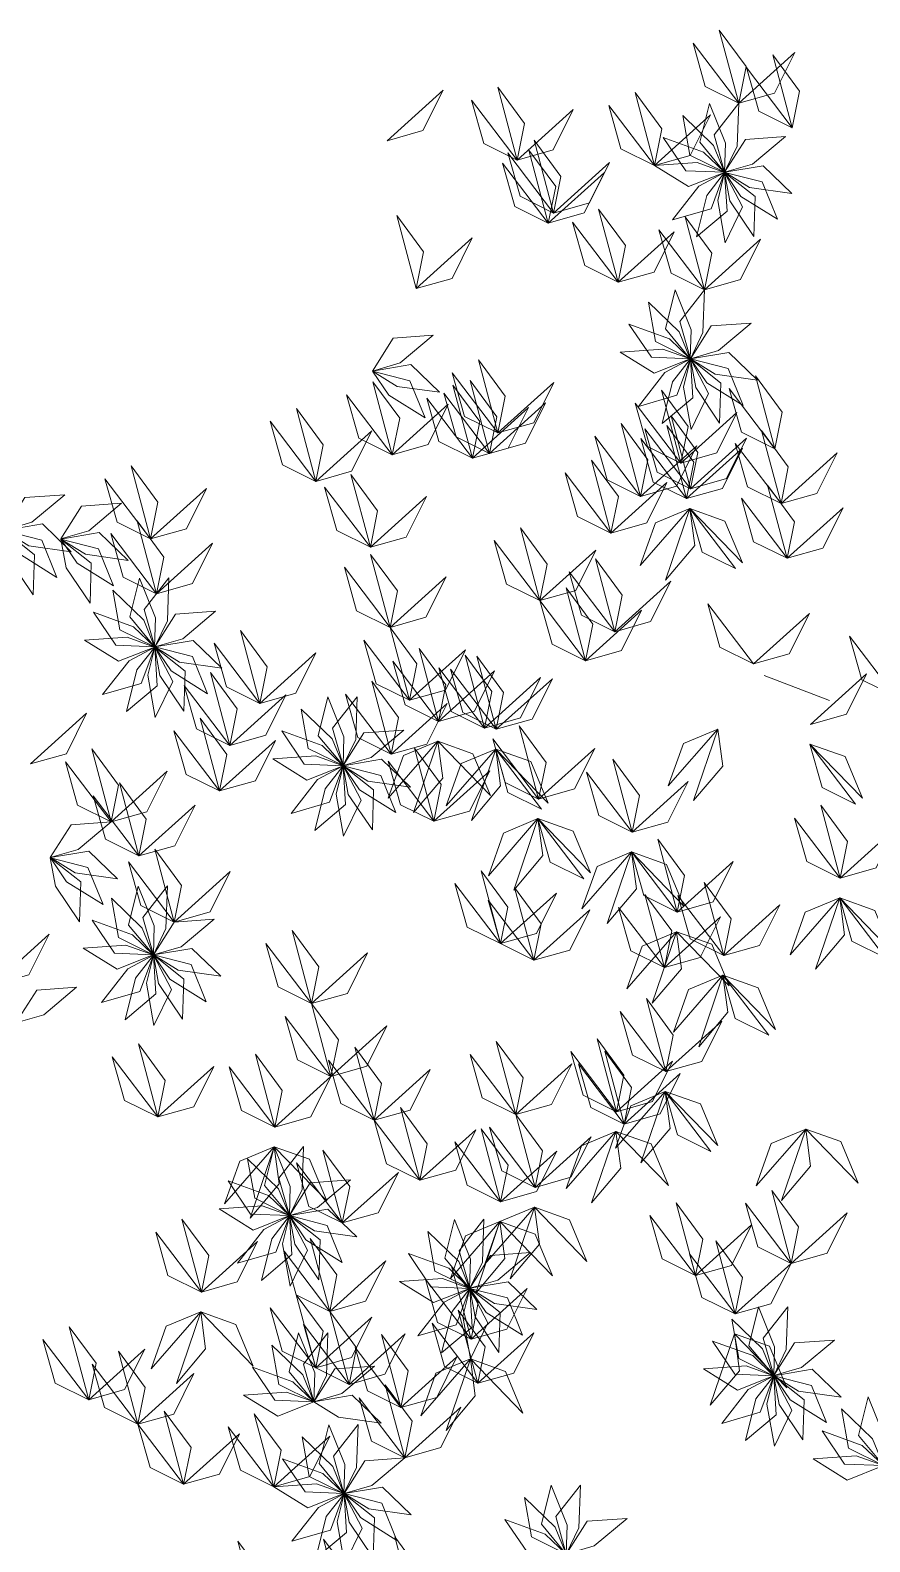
# Model space of a CAD drawing. Header units: inches. Extents: x 4350 to 28384, y -6772 to 993.
# Drawn here: x 15433.5 to 15500.2, y -3448.7 to -3328.6 of the extents above; entities that cross this region are included whole.
import ezdxf

# ---------------------------------------------------------------- set-up
doc = ezdxf.new("R2010")
doc.units = ezdxf.units.IN
doc.header["$MEASUREMENT"] = 0
doc.layers.add('ARREDAMENTO', color=2, linetype='Continuous', lineweight=18)

# ---------------------------------------------------------------- blocks, each defined once
blk = doc.blocks.new('chioma jacaranda')
at = {"layer": 'ARREDAMENTO', "linetype": 'Continuous'}
blk.add_line((14553.21, -3377.58), (14558.39, -3379.57), dxfattribs=at)
at = {"layer": 'ARREDAMENTO', "lineweight": 0}
for points in [[(14551.18, -3332.12), (14548.52, -3330.8), (14547.55, -3327.35), (14551.18, -3332.12)], [(14551.18, -3332.12), (14551.76, -3329.22), (14549.63, -3326.33), (14551.18, -3332.12)], [(14551.18, -3332.12), (14554.03, -3331.32), (14555.63, -3328.1), (14551.18, -3332.12)], [(14555.43, -3334.07), (14556.01, -3331.16), (14553.88, -3328.27), (14555.43, -3334.07)], [(14555.43, -3334.07), (14552.77, -3332.75), (14551.79, -3329.29), (14555.43, -3334.07)], [(14533.57, -3336.64), (14534.16, -3333.74), (14532.03, -3330.85), (14533.57, -3336.64)], [(14523.24, -3335.1), (14526.09, -3334.29), (14527.69, -3331.08), (14523.24, -3335.1)], [(14533.57, -3336.64), (14530.92, -3335.32), (14529.94, -3331.87), (14533.57, -3336.64)], [(14544.48, -3337.07), (14545.06, -3334.17), (14542.94, -3331.28), (14544.48, -3337.07)], [(14548.85, -3332.14), (14550.12, -3335.3), (14550.05, -3337.61), (14548.08, -3335.23), (14548.85, -3332.14)], [(14551.18, -3332.12), (14551.06, -3335.53), (14550.05, -3337.61), (14549.22, -3334.64), (14551.18, -3332.12)], [(14533.57, -3336.64), (14536.43, -3335.84), (14538.03, -3332.62), (14533.57, -3336.64)], [(14544.48, -3337.07), (14541.82, -3335.75), (14540.85, -3332.3), (14544.48, -3337.07)], [(14544.48, -3337.07), (14547.33, -3336.27), (14548.93, -3333.06), (14544.48, -3337.07)], [(14546.73, -3333.11), (14549.18, -3335.48), (14550.05, -3337.61), (14547.29, -3336.24), (14546.73, -3333.11)], [(14536.46, -3340.85), (14537.04, -3337.94), (14534.92, -3335.05), (14536.46, -3340.85)], [(14545.18, -3334.85), (14548.38, -3336.02), (14550.05, -3337.61), (14546.97, -3337.49), (14545.18, -3334.85)], [(14554.89, -3334.77), (14552.28, -3336.96), (14550.06, -3337.61), (14551.71, -3335), (14554.89, -3334.77)], [(14536.05, -3341.65), (14533.4, -3340.33), (14532.42, -3336.88), (14536.05, -3341.65)], [(14536.46, -3340.85), (14533.81, -3339.52), (14532.83, -3336.07), (14536.46, -3340.85)], [(14536.05, -3341.65), (14536.64, -3338.74), (14534.51, -3335.85), (14536.05, -3341.65)], [(14536.46, -3340.85), (14539.31, -3340.04), (14540.91, -3336.83), (14536.46, -3340.85)], [(14544.48, -3337.07), (14547.88, -3336.84), (14550.05, -3337.62), (14547.18, -3338.75), (14544.48, -3337.07)], [(14536.05, -3341.65), (14538.91, -3340.84), (14540.51, -3337.63), (14536.05, -3341.65)], [(14545.92, -3341.4), (14548.02, -3338.71), (14550.05, -3337.62), (14548.98, -3340.51), (14545.92, -3341.4)], [(14547.82, -3342.75), (14548.64, -3339.45), (14550.06, -3337.62), (14550.25, -3340.7), (14547.82, -3342.75)], [(14550.1, -3343.22), (14549.51, -3339.86), (14550.06, -3337.62), (14551.49, -3340.36), (14550.1, -3343.22)], [(14552.38, -3342.72), (14550.47, -3339.89), (14550.06, -3337.62), (14552.48, -3339.54), (14552.38, -3342.72)], [(14555.4, -3339.3), (14552.03, -3338.83), (14550.07, -3337.61), (14553.11, -3337.1), (14555.4, -3339.3)], [(14554.25, -3341.33), (14551.36, -3339.53), (14550.07, -3337.62), (14553.05, -3338.38), (14554.25, -3341.33)], [(14541.6, -3346.35), (14542.18, -3343.44), (14540.05, -3340.55), (14541.6, -3346.35)], [(14525.56, -3346.85), (14526.14, -3343.94), (14524.01, -3341.05), (14525.56, -3346.85)], [(14541.6, -3346.35), (14538.94, -3345.02), (14537.97, -3341.57), (14541.6, -3346.35)], [(14548.46, -3346.94), (14549.05, -3344.04), (14546.92, -3341.15), (14548.46, -3346.94)], [(14525.56, -3346.85), (14528.41, -3346.04), (14530.01, -3342.83), (14525.56, -3346.85)], [(14541.6, -3346.35), (14544.45, -3345.54), (14546.05, -3342.33), (14541.6, -3346.35)], [(14548.46, -3346.94), (14545.81, -3345.62), (14544.83, -3342.17), (14548.46, -3346.94)], [(14548.46, -3346.94), (14551.31, -3346.14), (14552.91, -3342.92), (14548.46, -3346.94)], [(14546.13, -3346.96), (14547.41, -3350.12), (14547.33, -3352.43), (14545.37, -3350.05), (14546.13, -3346.96)], [(14548.46, -3346.94), (14548.34, -3350.35), (14547.34, -3352.43), (14546.51, -3349.46), (14548.46, -3346.94)], [(14544.01, -3347.93), (14546.46, -3350.29), (14547.33, -3352.43), (14544.57, -3351.06), (14544.01, -3347.93)], [(14542.46, -3349.67), (14545.67, -3350.84), (14547.33, -3352.43), (14544.25, -3352.31), (14542.46, -3349.67)], [(14552.17, -3349.59), (14549.56, -3351.78), (14547.35, -3352.43), (14549, -3349.82), (14552.17, -3349.59)], [(14526.9, -3350.56), (14524.29, -3352.75), (14522.07, -3353.4), (14523.72, -3350.79), (14526.9, -3350.56)], [(14532.04, -3358.32), (14532.62, -3355.41), (14530.5, -3352.52), (14532.04, -3358.32)], [(14541.76, -3351.89), (14545.16, -3351.66), (14547.33, -3352.44), (14544.46, -3353.57), (14541.76, -3351.89)], [(14543.21, -3356.22), (14545.3, -3353.53), (14547.34, -3352.44), (14546.26, -3355.33), (14543.21, -3356.22)], [(14545.1, -3357.57), (14545.93, -3354.27), (14547.34, -3352.44), (14547.53, -3355.52), (14545.1, -3357.57)], [(14547.39, -3358.04), (14546.79, -3354.68), (14547.34, -3352.44), (14548.77, -3355.18), (14547.39, -3358.04)], [(14552.68, -3354.12), (14549.31, -3353.65), (14547.35, -3352.43), (14550.39, -3351.92), (14552.68, -3354.12)], [(14551.54, -3356.15), (14548.65, -3354.34), (14547.35, -3352.44), (14550.34, -3353.2), (14551.54, -3356.15)], [(14549.66, -3357.54), (14547.76, -3354.71), (14547.35, -3352.44), (14549.76, -3354.36), (14549.66, -3357.54)], [(14527.41, -3355.09), (14524.04, -3354.62), (14522.07, -3353.4), (14525.12, -3352.89), (14527.41, -3355.09)], [(14526.26, -3357.12), (14523.37, -3355.32), (14522.07, -3353.41), (14525.06, -3354.17), (14526.26, -3357.12)], [(14532.04, -3358.32), (14529.39, -3357), (14528.41, -3353.54), (14532.04, -3358.32)], [(14554.06, -3359.57), (14554.64, -3356.67), (14552.52, -3353.78), (14554.06, -3359.57)], [(14523.65, -3360.06), (14524.24, -3357.15), (14522.11, -3354.26), (14523.65, -3360.06)], [(14530.02, -3360.33), (14530.6, -3357.42), (14528.47, -3354.53), (14530.02, -3360.33)], [(14531.38, -3359.94), (14531.97, -3357.03), (14529.84, -3354.14), (14531.38, -3359.94)], [(14532.04, -3358.32), (14534.89, -3357.51), (14536.49, -3354.3), (14532.04, -3358.32)], [(14546.58, -3360.72), (14547.17, -3357.81), (14545.04, -3354.92), (14546.58, -3360.72)], [(14554.06, -3359.57), (14551.41, -3358.25), (14550.43, -3354.8), (14554.06, -3359.57)], [(14523.65, -3360.06), (14521, -3358.74), (14520.02, -3355.28), (14523.65, -3360.06)], [(14523.65, -3360.06), (14526.5, -3359.25), (14528.1, -3356.04), (14523.65, -3360.06)], [(14530.02, -3360.33), (14527.36, -3359), (14526.39, -3355.55), (14530.02, -3360.33)], [(14531.38, -3359.94), (14528.73, -3358.62), (14527.75, -3355.17), (14531.38, -3359.94)], [(14531.38, -3359.94), (14534.24, -3359.13), (14535.84, -3355.92), (14531.38, -3359.94)], [(14546.58, -3360.72), (14543.93, -3359.4), (14542.95, -3355.95), (14546.58, -3360.72)], [(14517.57, -3362.17), (14514.92, -3360.85), (14513.94, -3357.39), (14517.57, -3362.17)], [(14517.57, -3362.17), (14518.15, -3359.26), (14516.03, -3356.37), (14517.57, -3362.17)], [(14530.02, -3360.33), (14532.87, -3359.52), (14534.47, -3356.31), (14530.02, -3360.33)], [(14547.34, -3362.76), (14547.93, -3359.86), (14545.8, -3356.97), (14547.34, -3362.76)], [(14546.58, -3360.72), (14549.43, -3359.91), (14551.03, -3356.7), (14546.58, -3360.72)], [(14517.57, -3362.17), (14520.42, -3361.36), (14522.02, -3358.15), (14517.57, -3362.17)], [(14543.38, -3363.36), (14540.73, -3362.04), (14539.75, -3358.58), (14543.38, -3363.36)], [(14543.38, -3363.36), (14543.97, -3360.45), (14541.84, -3357.56), (14543.38, -3363.36)], [(14547.34, -3362.76), (14544.69, -3361.44), (14543.71, -3357.99), (14547.34, -3362.76)], [(14547.03, -3363.54), (14547.61, -3360.63), (14545.48, -3357.74), (14547.03, -3363.54)], [(14554.54, -3363.93), (14555.12, -3361.02), (14553, -3358.13), (14554.54, -3363.93)], [(14543.38, -3363.36), (14546.24, -3362.55), (14547.84, -3359.34), (14543.38, -3363.36)], [(14547.03, -3363.54), (14544.37, -3362.22), (14543.4, -3358.77), (14547.03, -3363.54)], [(14547.03, -3363.54), (14549.88, -3362.73), (14551.48, -3359.52), (14547.03, -3363.54)], [(14547.34, -3362.76), (14550.2, -3361.95), (14551.8, -3358.74), (14547.34, -3362.76)], [(14554.54, -3363.93), (14551.88, -3362.6), (14550.91, -3359.15), (14554.54, -3363.93)], [(14504.44, -3366.74), (14505.03, -3363.83), (14502.9, -3360.94), (14504.44, -3366.74)], [(14541.03, -3366.27), (14541.62, -3363.36), (14539.49, -3360.47), (14541.03, -3366.27)], [(14554.54, -3363.93), (14557.39, -3363.12), (14558.99, -3359.91), (14554.54, -3363.93)], [(14504.44, -3366.74), (14501.79, -3365.41), (14500.81, -3361.96), (14504.44, -3366.74)], [(14521.91, -3367.4), (14522.49, -3364.5), (14520.37, -3361.61), (14521.91, -3367.4)], [(14541.03, -3366.27), (14538.38, -3364.95), (14537.4, -3361.5), (14541.03, -3366.27)], [(14541.03, -3366.27), (14543.88, -3365.46), (14545.48, -3362.25), (14541.03, -3366.27)], [(14497.63, -3363.23), (14495.02, -3365.42), (14492.81, -3366.06), (14494.46, -3363.46), (14497.63, -3363.23)], [(14504.44, -3366.74), (14507.3, -3365.93), (14508.9, -3362.72), (14504.44, -3366.74)], [(14521.91, -3367.4), (14519.26, -3366.08), (14518.28, -3362.63), (14521.91, -3367.4)], [(14521.91, -3367.4), (14524.76, -3366.6), (14526.36, -3363.38), (14521.91, -3367.4)], [(14555.02, -3368.28), (14555.6, -3365.37), (14553.47, -3362.48), (14555.02, -3368.28)], [(14502.15, -3363.91), (14499.54, -3366.1), (14497.32, -3366.74), (14498.97, -3364.14), (14502.15, -3363.91)], [(14547.29, -3364.33), (14544.56, -3365.47), (14543.35, -3368.85), (14547.29, -3364.33)], [(14547.29, -3364.33), (14547.68, -3367.27), (14545.37, -3370.01), (14547.29, -3364.33)], [(14550.92, -3369.1), (14548.27, -3367.78), (14547.29, -3364.33), (14550.92, -3369.1)], [(14547.29, -3364.33), (14550.08, -3365.32), (14551.47, -3368.64), (14547.29, -3364.33)], [(14555.02, -3368.28), (14552.36, -3366.96), (14551.39, -3363.5), (14555.02, -3368.28)], [(14555.02, -3368.28), (14557.87, -3367.47), (14559.47, -3364.26), (14555.02, -3368.28)], [(14498.14, -3367.76), (14494.77, -3367.28), (14492.81, -3366.07), (14495.85, -3365.55), (14498.14, -3367.76)], [(14504.92, -3371.09), (14505.51, -3368.18), (14503.38, -3365.29), (14504.92, -3371.09)], [(14535.38, -3371.64), (14535.97, -3368.74), (14533.84, -3365.85), (14535.38, -3371.64)], [(14497, -3369.79), (14494.11, -3367.98), (14492.81, -3366.07), (14495.8, -3366.84), (14497, -3369.79)], [(14495.12, -3371.17), (14493.22, -3368.35), (14492.81, -3366.08), (14495.22, -3367.99), (14495.12, -3371.17)], [(14502.66, -3368.44), (14499.28, -3367.96), (14497.32, -3366.75), (14500.37, -3366.23), (14502.66, -3368.44)], [(14501.51, -3370.47), (14498.62, -3368.66), (14497.32, -3366.75), (14500.31, -3367.52), (14501.51, -3370.47)], [(14499.64, -3371.85), (14497.73, -3369.03), (14497.32, -3366.76), (14499.74, -3368.67), (14499.64, -3371.85)], [(14504.92, -3371.09), (14502.27, -3369.77), (14501.29, -3366.31), (14504.92, -3371.09)], [(14535.38, -3371.64), (14532.73, -3370.32), (14531.75, -3366.87), (14535.38, -3371.64)], [(14504.92, -3371.09), (14507.77, -3370.28), (14509.37, -3367.07), (14504.92, -3371.09)], [(14523.48, -3373.77), (14524.06, -3370.86), (14521.93, -3367.97), (14523.48, -3373.77)], [(14535.38, -3371.64), (14538.23, -3370.84), (14539.83, -3367.63), (14535.38, -3371.64)], [(14523.48, -3373.77), (14520.82, -3372.45), (14519.85, -3368.99), (14523.48, -3373.77)], [(14541.33, -3374.11), (14538.68, -3372.79), (14537.7, -3369.34), (14541.33, -3374.11)], [(14541.33, -3374.11), (14541.91, -3371.2), (14539.79, -3368.31), (14541.33, -3374.11)], [(14503.57, -3369.85), (14504.84, -3373.01), (14504.77, -3375.32), (14502.81, -3372.94), (14503.57, -3369.85)], [(14505.9, -3369.83), (14505.78, -3373.24), (14504.78, -3375.31), (14503.95, -3372.34), (14505.9, -3369.83)], [(14523.48, -3373.77), (14526.33, -3372.96), (14527.93, -3369.75), (14523.48, -3373.77)], [(14539.01, -3376.42), (14539.6, -3373.51), (14537.47, -3370.62), (14539.01, -3376.42)], [(14541.33, -3374.11), (14544.18, -3373.3), (14545.78, -3370.09), (14541.33, -3374.11)], [(14501.45, -3370.81), (14503.9, -3373.18), (14504.77, -3375.32), (14502.01, -3373.95), (14501.45, -3370.81)], [(14539.01, -3376.42), (14536.36, -3375.1), (14535.38, -3371.64), (14539.01, -3376.42)], [(14499.9, -3372.56), (14503.1, -3373.73), (14504.77, -3375.32), (14501.69, -3375.19), (14499.9, -3372.56)], [(14509.61, -3372.48), (14507, -3374.67), (14504.78, -3375.31), (14506.44, -3372.71), (14509.61, -3372.48)], [(14539.01, -3376.42), (14541.87, -3375.61), (14543.46, -3372.4), (14539.01, -3376.42)], [(14552.35, -3376.66), (14549.69, -3375.34), (14548.72, -3371.89), (14552.35, -3376.66)], [(14552.35, -3376.66), (14555.2, -3375.86), (14556.8, -3372.65), (14552.35, -3376.66)], [(14513.14, -3379.81), (14513.72, -3376.9), (14511.59, -3374.01), (14513.14, -3379.81)], [(14525.02, -3379.56), (14525.6, -3376.66), (14523.48, -3373.77), (14525.02, -3379.56)], [(14499.2, -3374.78), (14502.6, -3374.54), (14504.77, -3375.33), (14501.9, -3376.46), (14499.2, -3374.78)], [(14500.64, -3379.11), (14502.74, -3376.42), (14504.78, -3375.33), (14503.7, -3378.22), (14500.64, -3379.11)], [(14502.54, -3380.46), (14503.36, -3377.15), (14504.78, -3375.33), (14504.97, -3378.41), (14502.54, -3380.46)], [(14504.82, -3380.93), (14504.23, -3377.57), (14504.78, -3375.33), (14506.21, -3378.06), (14504.82, -3380.93)], [(14510.12, -3377.01), (14506.75, -3376.54), (14504.79, -3375.32), (14507.83, -3374.81), (14510.12, -3377.01)], [(14508.97, -3379.04), (14506.08, -3377.23), (14504.79, -3375.32), (14507.77, -3376.09), (14508.97, -3379.04)], [(14507.1, -3380.42), (14505.19, -3377.6), (14504.79, -3375.33), (14507.2, -3377.24), (14507.1, -3380.42)], [(14513.14, -3379.81), (14510.48, -3378.49), (14509.51, -3375.03), (14513.14, -3379.81)], [(14525.02, -3379.56), (14522.37, -3378.24), (14521.39, -3374.79), (14525.02, -3379.56)], [(14527.32, -3381.23), (14527.91, -3378.33), (14525.78, -3375.44), (14527.32, -3381.23)], [(14563.61, -3379.24), (14560.96, -3377.92), (14559.98, -3374.47), (14563.61, -3379.24)], [(14513.14, -3379.81), (14515.99, -3379), (14517.59, -3375.79), (14513.14, -3379.81)], [(14527.32, -3381.23), (14524.67, -3379.91), (14523.69, -3376.46), (14527.32, -3381.23)], [(14525.02, -3379.56), (14527.87, -3378.76), (14529.47, -3375.55), (14525.02, -3379.56)], [(14530.98, -3381.77), (14531.57, -3378.86), (14529.44, -3375.97), (14530.98, -3381.77)], [(14531.92, -3381.86), (14532.5, -3378.95), (14530.38, -3376.06), (14531.92, -3381.86)], [(14510.75, -3383.14), (14511.33, -3380.23), (14509.21, -3377.34), (14510.75, -3383.14)], [(14527.32, -3381.23), (14530.18, -3380.43), (14531.78, -3377.22), (14527.32, -3381.23)], [(14530.98, -3381.77), (14528.33, -3380.45), (14527.35, -3376.99), (14530.98, -3381.77)], [(14531.92, -3381.86), (14529.27, -3380.54), (14528.29, -3377.08), (14531.92, -3381.86)], [(14530.98, -3381.77), (14533.84, -3380.96), (14535.44, -3377.75), (14530.98, -3381.77)], [(14531.92, -3381.86), (14534.77, -3381.05), (14536.37, -3377.84), (14531.92, -3381.86)], [(14556.89, -3381.47), (14559.75, -3380.66), (14561.34, -3377.45), (14556.89, -3381.47)], [(14510.75, -3383.14), (14508.09, -3381.82), (14507.12, -3378.37), (14510.75, -3383.14)], [(14523.56, -3383.83), (14520.91, -3382.51), (14519.93, -3379.06), (14523.56, -3383.83)], [(14523.56, -3383.83), (14524.15, -3380.93), (14522.02, -3378.04), (14523.56, -3383.83)], [(14510.75, -3383.14), (14513.6, -3382.33), (14515.2, -3379.12), (14510.75, -3383.14)], [(14516.41, -3380.25), (14518.87, -3382.62), (14519.74, -3384.75), (14516.97, -3383.38), (14516.41, -3380.25)], [(14518.54, -3379.28), (14519.81, -3382.45), (14519.74, -3384.75), (14517.77, -3382.37), (14518.54, -3379.28)], [(14520.87, -3379.27), (14520.75, -3382.67), (14519.74, -3384.75), (14518.91, -3381.78), (14520.87, -3379.27)], [(14523.56, -3383.83), (14526.41, -3383.03), (14528.01, -3379.82), (14523.56, -3383.83)], [(14494.92, -3384.61), (14497.77, -3383.8), (14499.37, -3380.59), (14494.92, -3384.61)], [(14509.93, -3386.76), (14510.51, -3383.86), (14508.39, -3380.97), (14509.93, -3386.76)], [(14509.93, -3386.76), (14507.27, -3385.44), (14506.3, -3381.99), (14509.93, -3386.76)], [(14514.87, -3381.99), (14518.07, -3383.16), (14519.74, -3384.76), (14516.65, -3384.63), (14514.87, -3381.99)], [(14524.58, -3381.92), (14521.97, -3384.11), (14519.75, -3384.75), (14521.4, -3382.15), (14524.58, -3381.92)], [(14535.28, -3387.4), (14532.63, -3386.08), (14531.65, -3382.62), (14535.28, -3387.4)], [(14535.28, -3387.4), (14532.63, -3386.08), (14531.65, -3382.62), (14535.28, -3387.4)], [(14535.28, -3387.4), (14535.87, -3384.49), (14533.74, -3381.6), (14535.28, -3387.4)], [(14535.28, -3387.4), (14535.87, -3384.49), (14533.74, -3381.6), (14535.28, -3387.4)], [(14549.52, -3381.84), (14546.78, -3382.98), (14545.58, -3386.36), (14549.52, -3381.84)], [(14549.52, -3381.84), (14549.91, -3384.78), (14547.59, -3387.52), (14549.52, -3381.84)], [(14501.31, -3389.21), (14501.89, -3386.31), (14499.77, -3383.42), (14501.31, -3389.21)], [(14509.93, -3386.76), (14512.78, -3385.96), (14514.38, -3382.75), (14509.93, -3386.76)], [(14527.27, -3382.8), (14524.54, -3383.94), (14523.33, -3387.32), (14527.27, -3382.8)], [(14527.27, -3382.8), (14527.66, -3385.74), (14525.35, -3388.48), (14527.27, -3382.8)], [(14526.95, -3389.17), (14527.54, -3386.26), (14525.41, -3383.37), (14526.95, -3389.17)], [(14527.27, -3382.8), (14530.06, -3383.8), (14531.45, -3387.11), (14527.27, -3382.8)], [(14531.87, -3383.43), (14529.13, -3384.57), (14527.93, -3387.95), (14531.87, -3383.43)], [(14531.87, -3383.43), (14532.26, -3386.36), (14529.94, -3389.11), (14531.87, -3383.43)], [(14535.5, -3388.2), (14532.84, -3386.88), (14531.87, -3383.43), (14535.5, -3388.2)], [(14531.87, -3383.43), (14534.66, -3384.42), (14536.04, -3387.73), (14531.87, -3383.43)], [(14535.28, -3387.4), (14538.14, -3386.59), (14539.74, -3383.38), (14535.28, -3387.4)], [(14535.28, -3387.4), (14538.14, -3386.59), (14539.74, -3383.38), (14535.28, -3387.4)], [(14560.47, -3387.81), (14557.82, -3386.49), (14556.84, -3383.03), (14560.47, -3387.81)], [(14556.84, -3383.03), (14559.63, -3384.03), (14561.01, -3387.34), (14556.84, -3383.03)], [(14501.31, -3389.21), (14498.65, -3387.89), (14497.68, -3384.44), (14501.31, -3389.21)], [(14514.17, -3384.22), (14517.57, -3383.98), (14519.74, -3384.76), (14516.87, -3385.9), (14514.17, -3384.22)], [(14515.61, -3388.54), (14517.71, -3385.86), (14519.74, -3384.77), (14518.67, -3387.66), (14515.61, -3388.54)], [(14517.51, -3389.9), (14518.33, -3386.59), (14519.75, -3384.77), (14519.94, -3387.84), (14517.51, -3389.9)], [(14519.79, -3390.36), (14519.2, -3387.01), (14519.75, -3384.77), (14521.18, -3387.5), (14519.79, -3390.36)], [(14525.09, -3386.45), (14521.71, -3385.97), (14519.75, -3384.76), (14522.8, -3384.24), (14525.09, -3386.45)], [(14523.94, -3388.47), (14521.05, -3386.67), (14519.75, -3384.76), (14522.74, -3385.53), (14523.94, -3388.47)], [(14522.07, -3389.86), (14520.16, -3387.03), (14519.75, -3384.76), (14522.17, -3386.68), (14522.07, -3389.86)], [(14526.95, -3389.17), (14524.3, -3387.85), (14523.32, -3384.39), (14526.95, -3389.17)], [(14542.71, -3390.04), (14543.29, -3387.13), (14541.17, -3384.24), (14542.71, -3390.04)], [(14501.31, -3389.21), (14504.16, -3388.41), (14505.76, -3385.2), (14501.31, -3389.21)], [(14503.52, -3391.92), (14504.11, -3389.01), (14501.98, -3386.12), (14503.52, -3391.92)], [(14526.95, -3389.17), (14529.8, -3388.36), (14531.4, -3385.15), (14526.95, -3389.17)], [(14542.71, -3390.04), (14540.06, -3388.72), (14539.08, -3385.26), (14542.71, -3390.04)], [(14542.71, -3390.04), (14545.56, -3389.23), (14547.16, -3386.02), (14542.71, -3390.04)], [(14503.52, -3391.92), (14500.87, -3390.6), (14499.89, -3387.14), (14503.52, -3391.92)], [(14503.52, -3391.92), (14506.38, -3391.11), (14507.98, -3387.9), (14503.52, -3391.92)], [(14559.25, -3393.68), (14559.83, -3390.78), (14557.71, -3387.89), (14559.25, -3393.68)], [(14501.31, -3389.21), (14498.7, -3391.41), (14496.48, -3392.05), (14498.13, -3389.44), (14501.31, -3389.21)], [(14535.23, -3388.96), (14532.5, -3390.11), (14531.29, -3393.49), (14535.23, -3388.96)], [(14535.23, -3388.96), (14535.62, -3391.9), (14533.31, -3394.64), (14535.23, -3388.96)], [(14538.86, -3393.74), (14536.21, -3392.42), (14535.23, -3388.96), (14538.86, -3393.74)], [(14535.23, -3388.96), (14538.02, -3389.96), (14539.41, -3393.27), (14535.23, -3388.96)], [(14559.25, -3393.68), (14556.6, -3392.36), (14555.62, -3388.91), (14559.25, -3393.68)], [(14559.25, -3393.68), (14562.1, -3392.88), (14563.7, -3389.66), (14559.25, -3393.68)], [(14546.29, -3396.38), (14546.87, -3393.47), (14544.74, -3390.58), (14546.29, -3396.38)], [(14498.8, -3397.16), (14496.89, -3394.33), (14496.48, -3392.06), (14498.9, -3393.98), (14498.8, -3397.16)], [(14501.82, -3393.74), (14498.45, -3393.27), (14496.49, -3392.05), (14499.53, -3391.54), (14501.82, -3393.74)], [(14500.67, -3395.77), (14497.78, -3393.97), (14496.49, -3392.06), (14499.47, -3392.83), (14500.67, -3395.77)], [(14506.33, -3397.18), (14506.91, -3394.27), (14504.79, -3391.38), (14506.33, -3397.18)], [(14542.66, -3391.6), (14539.92, -3392.75), (14538.72, -3396.13), (14542.66, -3391.6)], [(14542.66, -3391.6), (14543.05, -3394.54), (14540.73, -3397.29), (14542.66, -3391.6)], [(14546.29, -3396.38), (14543.63, -3395.06), (14542.66, -3391.6), (14546.29, -3396.38)], [(14542.66, -3391.6), (14545.45, -3392.6), (14546.83, -3395.91), (14542.66, -3391.6)], [(14506.33, -3397.18), (14503.68, -3395.86), (14502.7, -3392.4), (14506.33, -3397.18)], [(14506.33, -3397.18), (14509.18, -3396.37), (14510.78, -3393.16), (14506.33, -3397.18)], [(14532.25, -3398.89), (14532.84, -3395.99), (14530.71, -3393.1), (14532.25, -3398.89)], [(14546.29, -3396.38), (14549.14, -3395.57), (14550.74, -3392.36), (14546.29, -3396.38)], [(14503.46, -3394.32), (14504.74, -3397.48), (14504.67, -3399.78), (14502.7, -3397.41), (14503.46, -3394.32)], [(14505.79, -3394.3), (14505.67, -3397.7), (14504.67, -3399.78), (14503.84, -3396.81), (14505.79, -3394.3)], [(14532.25, -3398.89), (14529.6, -3397.57), (14528.62, -3394.12), (14532.25, -3398.89)], [(14534.91, -3400.21), (14535.49, -3397.31), (14533.36, -3394.42), (14534.91, -3400.21)], [(14549.99, -3399.83), (14550.57, -3396.93), (14548.44, -3394.04), (14549.99, -3399.83)], [(14501.34, -3395.28), (14503.79, -3397.65), (14504.66, -3399.78), (14501.9, -3398.41), (14501.34, -3395.28)], [(14534.91, -3400.21), (14532.25, -3398.89), (14531.27, -3395.44), (14534.91, -3400.21)], [(14532.25, -3398.89), (14535.1, -3398.09), (14536.7, -3394.87), (14532.25, -3398.89)], [(14545.27, -3400.79), (14545.86, -3397.88), (14543.73, -3394.99), (14545.27, -3400.79)], [(14549.99, -3399.83), (14547.33, -3398.51), (14546.35, -3395.06), (14549.99, -3399.83)], [(14549.99, -3399.83), (14552.84, -3399.03), (14554.44, -3395.81), (14549.99, -3399.83)], [(14559.2, -3395.25), (14556.46, -3396.39), (14555.26, -3399.77), (14559.2, -3395.25)], [(14559.2, -3395.25), (14559.59, -3398.19), (14557.27, -3400.93), (14559.2, -3395.25)], [(14562.83, -3400.02), (14560.17, -3398.7), (14559.2, -3395.25), (14562.83, -3400.02)], [(14559.2, -3395.25), (14561.99, -3396.25), (14563.37, -3399.56), (14559.2, -3395.25)], [(14499.8, -3397.03), (14503, -3398.19), (14504.66, -3399.79), (14501.58, -3399.66), (14499.8, -3397.03)], [(14509.5, -3396.95), (14506.89, -3399.14), (14504.68, -3399.78), (14506.33, -3397.18), (14509.5, -3396.95)], [(14534.91, -3400.21), (14537.76, -3399.41), (14539.36, -3396.2), (14534.91, -3400.21)], [(14545.27, -3400.79), (14542.62, -3399.47), (14541.64, -3396.01), (14545.27, -3400.79)], [(14545.27, -3400.79), (14548.12, -3399.98), (14549.72, -3396.77), (14545.27, -3400.79)], [(14491.93, -3402.16), (14494.78, -3401.36), (14496.38, -3398.14), (14491.93, -3402.16)], [(14517.24, -3403.64), (14517.82, -3400.74), (14515.7, -3397.85), (14517.24, -3403.64)], [(14546.23, -3397.95), (14543.5, -3399.09), (14542.29, -3402.47), (14546.23, -3397.95)], [(14546.23, -3397.95), (14546.62, -3400.88), (14544.31, -3403.63), (14546.23, -3397.95)], [(14546.23, -3397.95), (14549.03, -3398.94), (14550.41, -3402.25), (14546.23, -3397.95)], [(14499.09, -3399.25), (14502.49, -3399.01), (14504.66, -3399.79), (14501.8, -3400.93), (14499.09, -3399.25)], [(14510.02, -3401.48), (14506.64, -3401), (14504.68, -3399.79), (14507.72, -3399.27), (14510.02, -3401.48)], [(14517.24, -3403.64), (14514.58, -3402.32), (14513.61, -3398.87), (14517.24, -3403.64)], [(14500.54, -3403.57), (14502.64, -3400.89), (14504.67, -3399.8), (14503.59, -3402.69), (14500.54, -3403.57)], [(14502.43, -3404.93), (14503.26, -3401.62), (14504.67, -3399.8), (14504.87, -3402.88), (14502.43, -3404.93)], [(14504.72, -3405.39), (14504.13, -3402.04), (14504.68, -3399.8), (14506.11, -3402.53), (14504.72, -3405.39)], [(14508.87, -3403.51), (14505.98, -3401.7), (14504.68, -3399.79), (14507.67, -3400.56), (14508.87, -3403.51)], [(14506.99, -3404.89), (14505.09, -3402.06), (14504.68, -3399.79), (14507.1, -3401.71), (14506.99, -3404.89)], [(14517.24, -3403.64), (14520.09, -3402.84), (14521.69, -3399.62), (14517.24, -3403.64)], [(14549.93, -3401.4), (14547.2, -3402.54), (14545.99, -3405.92), (14549.93, -3401.4)], [(14549.93, -3401.4), (14550.32, -3404.34), (14548.01, -3407.08), (14549.93, -3401.4)], [(14553.56, -3406.17), (14550.91, -3404.85), (14549.93, -3401.4), (14553.56, -3406.17)], [(14549.93, -3401.4), (14552.73, -3402.39), (14554.11, -3405.71), (14549.93, -3401.4)], [(14498.57, -3402.36), (14495.96, -3404.55), (14493.74, -3405.19), (14495.4, -3402.59), (14498.57, -3402.36)], [(14518.78, -3409.44), (14519.37, -3406.53), (14517.24, -3403.64), (14518.78, -3409.44)], [(14545.39, -3409.06), (14542.74, -3407.74), (14541.76, -3404.29), (14545.39, -3409.06)], [(14545.39, -3409.06), (14545.98, -3406.15), (14543.85, -3403.26), (14545.39, -3409.06)], [(14518.78, -3409.44), (14516.13, -3408.12), (14515.15, -3404.67), (14518.78, -3409.44)], [(14518.78, -3409.44), (14521.63, -3408.63), (14523.23, -3405.42), (14518.78, -3409.44)], [(14545.39, -3409.06), (14548.24, -3408.25), (14549.84, -3405.04), (14545.39, -3409.06)], [(14533.46, -3412.46), (14534.04, -3409.56), (14531.92, -3406.67), (14533.46, -3412.46)], [(14541.47, -3412.24), (14542.06, -3409.33), (14539.93, -3406.44), (14541.47, -3412.24)], [(14505.03, -3412.66), (14502.38, -3411.34), (14501.4, -3407.89), (14505.03, -3412.66)], [(14505.03, -3412.66), (14505.62, -3409.75), (14503.49, -3406.86), (14505.03, -3412.66)], [(14514.33, -3413.46), (14514.91, -3410.55), (14512.79, -3407.66), (14514.33, -3413.46)], [(14522.22, -3412.92), (14522.8, -3410.01), (14520.68, -3407.12), (14522.22, -3412.92)], [(14533.46, -3412.46), (14530.8, -3411.14), (14529.83, -3407.69), (14533.46, -3412.46)], [(14541.47, -3412.24), (14538.82, -3410.92), (14537.84, -3407.46), (14541.47, -3412.24)], [(14542.08, -3413.23), (14542.67, -3410.32), (14540.54, -3407.43), (14542.08, -3413.23)], [(14505.03, -3412.66), (14507.88, -3411.85), (14509.48, -3408.64), (14505.03, -3412.66)], [(14514.33, -3413.46), (14511.67, -3412.14), (14510.7, -3408.68), (14514.33, -3413.46)], [(14522.22, -3412.92), (14519.56, -3411.6), (14518.59, -3408.15), (14522.22, -3412.92)], [(14522.22, -3412.92), (14525.07, -3412.11), (14526.67, -3408.9), (14522.22, -3412.92)], [(14533.46, -3412.46), (14536.31, -3411.66), (14537.91, -3408.44), (14533.46, -3412.46)], [(14542.08, -3413.23), (14539.43, -3411.91), (14538.45, -3408.45), (14542.08, -3413.23)], [(14541.47, -3412.24), (14544.32, -3411.43), (14545.92, -3408.22), (14541.47, -3412.24)], [(14514.33, -3413.46), (14517.18, -3412.65), (14518.78, -3409.44), (14514.33, -3413.46)], [(14542.08, -3413.23), (14544.93, -3412.42), (14546.53, -3409.21), (14542.08, -3413.23)], [(14545.34, -3410.63), (14542.6, -3411.77), (14541.4, -3415.15), (14545.34, -3410.63)], [(14545.34, -3410.63), (14545.73, -3413.57), (14543.41, -3416.31), (14545.34, -3410.63)], [(14548.97, -3415.4), (14546.32, -3414.08), (14545.34, -3410.63), (14548.97, -3415.4)], [(14545.34, -3410.63), (14548.13, -3411.62), (14549.51, -3414.93), (14545.34, -3410.63)], [(14525.85, -3417.69), (14526.43, -3414.79), (14524.31, -3411.9), (14525.85, -3417.69)], [(14535, -3418.26), (14535.59, -3415.35), (14533.46, -3412.46), (14535, -3418.26)], [(14525.85, -3417.69), (14523.2, -3416.37), (14522.22, -3412.92), (14525.85, -3417.69)], [(14525.85, -3417.69), (14528.7, -3416.89), (14530.3, -3413.68), (14525.85, -3417.69)], [(14532.26, -3419.4), (14532.85, -3416.49), (14530.72, -3413.6), (14532.26, -3419.4)], [(14535, -3418.26), (14532.35, -3416.94), (14531.37, -3413.48), (14535, -3418.26)], [(14541.42, -3413.81), (14538.68, -3414.95), (14537.48, -3418.33), (14541.42, -3413.81)], [(14541.42, -3413.81), (14541.81, -3416.74), (14539.49, -3419.49), (14541.42, -3413.81)], [(14541.42, -3413.81), (14544.21, -3414.8), (14545.59, -3418.11), (14541.42, -3413.81)], [(14556.5, -3413.62), (14553.77, -3414.76), (14552.56, -3418.14), (14556.5, -3413.62)], [(14556.5, -3413.62), (14556.89, -3416.56), (14554.58, -3419.3), (14556.5, -3413.62)], [(14556.5, -3413.62), (14559.29, -3414.61), (14560.68, -3417.92), (14556.5, -3413.62)], [(14514.28, -3415.03), (14511.54, -3416.17), (14510.33, -3419.55), (14514.28, -3415.03)], [(14514.28, -3415.03), (14514.67, -3417.96), (14512.35, -3420.71), (14514.28, -3415.03)], [(14514.28, -3415.03), (14515.55, -3418.19), (14515.48, -3420.49), (14513.51, -3418.11), (14514.28, -3415.03)], [(14514.28, -3415.03), (14517.07, -3416.02), (14518.45, -3419.33), (14514.28, -3415.03)], [(14516.61, -3415.01), (14516.49, -3418.41), (14515.48, -3420.49), (14514.65, -3417.52), (14516.61, -3415.01)], [(14532.26, -3419.4), (14529.61, -3418.08), (14528.63, -3414.63), (14532.26, -3419.4)], [(14535, -3418.26), (14537.85, -3417.45), (14539.45, -3414.24), (14535, -3418.26)], [(14512.15, -3415.99), (14514.61, -3418.36), (14515.48, -3420.49), (14512.72, -3419.12), (14512.15, -3415.99)], [(14519.68, -3421.08), (14520.27, -3418.18), (14518.14, -3415.29), (14519.68, -3421.08)], [(14532.26, -3419.4), (14535.12, -3418.59), (14536.72, -3415.38), (14532.26, -3419.4)], [(14519.68, -3421.08), (14517.03, -3419.76), (14516.05, -3416.31), (14519.68, -3421.08)], [(14519.68, -3421.08), (14522.54, -3420.28), (14524.14, -3417.07), (14519.68, -3421.08)], [(14510.61, -3417.74), (14513.81, -3418.9), (14515.48, -3420.5), (14512.4, -3420.37), (14510.61, -3417.74)], [(14520.32, -3417.66), (14517.71, -3419.85), (14515.49, -3420.49), (14517.14, -3417.89), (14520.32, -3417.66)], [(14555.34, -3424.29), (14555.93, -3421.38), (14553.8, -3418.49), (14555.34, -3424.29)], [(14509.91, -3419.96), (14513.31, -3419.72), (14515.48, -3420.5), (14512.61, -3421.64), (14509.91, -3419.96)], [(14534.95, -3419.83), (14532.21, -3420.97), (14531.01, -3424.35), (14534.95, -3419.83)], [(14534.95, -3419.83), (14535.34, -3422.76), (14533.02, -3425.51), (14534.95, -3419.83)], [(14534.95, -3419.83), (14537.74, -3420.82), (14539.12, -3424.13), (14534.95, -3419.83)], [(14547.75, -3425.26), (14548.34, -3422.36), (14546.21, -3419.47), (14547.75, -3425.26)], [(14555.34, -3424.29), (14552.69, -3422.97), (14551.71, -3419.52), (14555.34, -3424.29)], [(14508.49, -3426.58), (14509.07, -3423.67), (14506.94, -3420.78), (14508.49, -3426.58)], [(14511.35, -3424.28), (14513.45, -3421.6), (14515.48, -3420.51), (14514.41, -3423.4), (14511.35, -3424.28)], [(14513.25, -3425.64), (14514.07, -3422.33), (14515.49, -3420.51), (14515.68, -3423.59), (14513.25, -3425.64)], [(14515.53, -3426.1), (14514.94, -3422.75), (14515.49, -3420.51), (14516.92, -3423.24), (14515.53, -3426.1)], [(14519.68, -3424.21), (14516.79, -3422.41), (14515.49, -3420.5), (14518.48, -3421.27), (14519.68, -3424.21)], [(14517.81, -3425.6), (14515.9, -3422.77), (14515.49, -3420.5), (14517.91, -3422.42), (14517.81, -3425.6)], [(14520.83, -3422.19), (14517.46, -3421.71), (14515.5, -3420.5), (14518.54, -3419.98), (14520.83, -3422.19)], [(14528.6, -3420.8), (14529.88, -3423.96), (14529.8, -3426.27), (14527.84, -3423.89), (14528.6, -3420.8)], [(14532.21, -3420.97), (14529.48, -3422.11), (14528.27, -3425.49), (14532.21, -3420.97)], [(14530.93, -3420.78), (14530.81, -3424.19), (14529.81, -3426.27), (14528.98, -3423.3), (14530.93, -3420.78)], [(14532.21, -3420.97), (14532.6, -3423.9), (14530.29, -3426.65), (14532.21, -3420.97)], [(14532.21, -3420.97), (14535, -3421.96), (14536.39, -3425.27), (14532.21, -3420.97)], [(14547.75, -3425.26), (14545.1, -3423.94), (14544.12, -3420.49), (14547.75, -3425.26)], [(14555.34, -3424.29), (14558.2, -3423.48), (14559.8, -3420.27), (14555.34, -3424.29)], [(14508.49, -3426.58), (14505.83, -3425.26), (14504.86, -3421.81), (14508.49, -3426.58)], [(14526.48, -3421.77), (14528.93, -3424.14), (14529.8, -3426.27), (14527.04, -3424.9), (14526.48, -3421.77)], [(14547.75, -3425.26), (14550.6, -3424.46), (14552.2, -3421.24), (14547.75, -3425.26)], [(14508.49, -3426.58), (14511.34, -3425.77), (14512.94, -3422.56), (14508.49, -3426.58)], [(14518.68, -3428.11), (14516.02, -3426.79), (14515.05, -3423.33), (14518.68, -3428.11)], [(14518.68, -3428.11), (14519.26, -3425.2), (14517.14, -3422.31), (14518.68, -3428.11)], [(14534.64, -3423.43), (14532.03, -3425.62), (14529.82, -3426.27), (14531.47, -3423.66), (14534.64, -3423.43)], [(14550.89, -3428.31), (14551.48, -3425.4), (14549.35, -3422.51), (14550.89, -3428.31)], [(14518.68, -3428.11), (14521.53, -3427.3), (14523.13, -3424.09), (14518.68, -3428.11)], [(14524.93, -3423.51), (14528.14, -3424.68), (14529.8, -3426.28), (14526.72, -3426.15), (14524.93, -3423.51)], [(14529.91, -3430.31), (14530.49, -3427.41), (14528.37, -3424.52), (14529.91, -3430.31)], [(14550.89, -3428.31), (14548.24, -3426.99), (14547.26, -3423.54), (14550.89, -3428.31)], [(14550.89, -3428.31), (14553.74, -3427.5), (14555.34, -3424.29), (14550.89, -3428.31)], [(14524.23, -3425.74), (14527.63, -3425.5), (14529.8, -3426.28), (14526.93, -3427.41), (14524.23, -3425.74)], [(14529.91, -3430.31), (14527.25, -3428.99), (14526.28, -3425.54), (14529.91, -3430.31)], [(14535.15, -3427.96), (14531.78, -3427.49), (14529.82, -3426.27), (14532.86, -3425.76), (14535.15, -3427.96)], [(14517.57, -3432.58), (14518.15, -3429.68), (14516.02, -3426.79), (14517.57, -3432.58)], [(14525.68, -3430.06), (14527.77, -3427.37), (14529.81, -3426.28), (14528.73, -3429.18), (14525.68, -3430.06)], [(14527.57, -3431.41), (14528.4, -3428.11), (14529.81, -3426.28), (14530, -3429.36), (14527.57, -3431.41)], [(14529.86, -3431.88), (14529.26, -3428.52), (14529.81, -3426.28), (14531.24, -3429.02), (14529.86, -3431.88)], [(14534.01, -3429.99), (14531.12, -3428.19), (14529.82, -3426.28), (14532.81, -3427.04), (14534.01, -3429.99)], [(14532.13, -3431.38), (14530.23, -3428.55), (14529.82, -3426.28), (14532.23, -3428.2), (14532.13, -3431.38)], [(14529.91, -3430.31), (14532.76, -3429.51), (14534.36, -3426.29), (14529.91, -3430.31)], [(14508.43, -3428.15), (14505.7, -3429.29), (14504.49, -3432.67), (14508.43, -3428.15)], [(14508.43, -3428.15), (14508.82, -3431.09), (14506.51, -3433.83), (14508.43, -3428.15)], [(14508.43, -3428.15), (14511.23, -3429.14), (14512.61, -3432.45), (14508.43, -3428.15)], [(14517.57, -3432.58), (14514.91, -3431.26), (14513.94, -3427.81), (14517.57, -3432.58)], [(14520.22, -3433.9), (14520.81, -3431), (14518.68, -3428.11), (14520.22, -3433.9)], [(14530.44, -3433.81), (14531.03, -3430.91), (14528.9, -3428.02), (14530.44, -3433.81)], [(14552.75, -3427.75), (14554.03, -3430.91), (14553.96, -3433.21), (14551.99, -3430.84), (14552.75, -3427.75)], [(14555.08, -3427.73), (14554.96, -3431.13), (14553.96, -3433.21), (14553.13, -3430.24), (14555.08, -3427.73)], [(14499.53, -3435.12), (14500.12, -3432.21), (14497.99, -3429.32), (14499.53, -3435.12)], [(14520.22, -3433.9), (14517.57, -3432.58), (14516.59, -3429.13), (14520.22, -3433.9)], [(14517.57, -3432.58), (14520.42, -3431.78), (14522.02, -3428.56), (14517.57, -3432.58)], [(14530.44, -3433.81), (14527.79, -3432.49), (14526.81, -3429.04), (14530.44, -3433.81)], [(14550.63, -3428.71), (14553.08, -3431.08), (14553.95, -3433.22), (14551.19, -3431.84), (14550.63, -3428.71)], [(14499.53, -3435.12), (14496.88, -3433.8), (14495.9, -3430.35), (14499.53, -3435.12)], [(14516.21, -3429.82), (14517.49, -3432.98), (14517.42, -3435.28), (14515.45, -3432.91), (14516.21, -3429.82)], [(14518.54, -3429.8), (14518.43, -3433.21), (14517.42, -3435.28), (14516.59, -3432.31), (14518.54, -3429.8)], [(14520.22, -3433.9), (14523.07, -3433.1), (14524.67, -3429.89), (14520.22, -3433.9)], [(14524.33, -3435.74), (14524.91, -3432.84), (14522.79, -3429.95), (14524.33, -3435.74)], [(14530.44, -3433.81), (14533.3, -3433.01), (14534.89, -3429.8), (14530.44, -3433.81)], [(14550.84, -3429.88), (14551.23, -3432.82), (14548.91, -3435.56), (14550.84, -3429.88)], [(14549.09, -3430.46), (14552.29, -3431.62), (14553.95, -3433.22), (14550.87, -3433.09), (14549.09, -3430.46)], [(14550.84, -3429.88), (14553.63, -3430.87), (14555.01, -3434.18), (14550.84, -3429.88)], [(14558.79, -3430.38), (14556.18, -3432.57), (14553.97, -3433.21), (14555.62, -3430.61), (14558.79, -3430.38)], [(14499.53, -3435.12), (14502.38, -3434.31), (14503.98, -3431.1), (14499.53, -3435.12)], [(14503.44, -3437.07), (14504.02, -3434.16), (14501.9, -3431.27), (14503.44, -3437.07)], [(14514.09, -3430.78), (14516.54, -3433.15), (14517.42, -3435.29), (14514.65, -3433.92), (14514.09, -3430.78)], [(14524.33, -3435.74), (14521.68, -3434.42), (14520.7, -3430.97), (14524.33, -3435.74)], [(14524.33, -3435.74), (14527.18, -3434.94), (14528.78, -3431.72), (14524.33, -3435.74)], [(14529.86, -3431.88), (14527.12, -3433.02), (14525.91, -3436.4), (14529.86, -3431.88)], [(14529.86, -3431.88), (14530.25, -3434.82), (14527.93, -3437.56), (14529.86, -3431.88)], [(14529.86, -3431.88), (14532.65, -3432.88), (14534.03, -3436.19), (14529.86, -3431.88)], [(14503.44, -3437.07), (14500.79, -3435.74), (14499.81, -3432.29), (14503.44, -3437.07)], [(14503.44, -3437.07), (14506.29, -3436.26), (14507.89, -3433.05), (14503.44, -3437.07)], [(14512.55, -3432.53), (14515.75, -3433.69), (14517.41, -3435.29), (14514.33, -3435.16), (14512.55, -3432.53)], [(14522.25, -3432.45), (14519.64, -3434.64), (14517.43, -3435.28), (14519.08, -3432.68), (14522.25, -3432.45)], [(14548.38, -3432.68), (14551.78, -3432.44), (14553.95, -3433.22), (14551.09, -3434.36), (14548.38, -3432.68)], [(14559.31, -3434.91), (14555.93, -3434.43), (14553.97, -3433.22), (14557.01, -3432.7), (14559.31, -3434.91)], [(14524.65, -3439.74), (14525.23, -3436.83), (14523.1, -3433.94), (14524.65, -3439.74)], [(14549.83, -3437), (14551.93, -3434.32), (14553.96, -3433.23), (14552.88, -3436.12), (14549.83, -3437)], [(14551.73, -3438.36), (14552.55, -3435.05), (14553.96, -3433.23), (14554.16, -3436.31), (14551.73, -3438.36)], [(14554.01, -3438.82), (14553.42, -3435.47), (14553.97, -3433.23), (14555.4, -3435.96), (14554.01, -3438.82)], [(14558.16, -3436.94), (14555.27, -3435.13), (14553.97, -3433.22), (14556.96, -3433.99), (14558.16, -3436.94)], [(14556.28, -3438.32), (14554.38, -3435.5), (14553.97, -3433.22), (14556.39, -3435.14), (14556.28, -3438.32)], [(14511.84, -3434.75), (14515.24, -3434.51), (14517.42, -3435.29), (14514.55, -3436.43), (14511.84, -3434.75)], [(14522.77, -3436.98), (14519.39, -3436.5), (14517.43, -3435.29), (14520.47, -3434.77), (14522.77, -3436.98)], [(14524.65, -3439.74), (14521.99, -3438.42), (14521.02, -3434.97), (14524.65, -3439.74)], [(14561.46, -3434.88), (14562.74, -3438.04), (14562.67, -3440.35), (14560.7, -3437.97), (14561.46, -3434.88)], [(14507.07, -3441.84), (14507.66, -3438.93), (14505.53, -3436.04), (14507.07, -3441.84)], [(14514.24, -3442.04), (14514.82, -3439.13), (14512.69, -3436.24), (14514.24, -3442.04)], [(14524.65, -3439.74), (14527.5, -3438.93), (14529.1, -3435.72), (14524.65, -3439.74)], [(14559.34, -3435.85), (14561.8, -3438.22), (14562.67, -3440.35), (14559.9, -3438.98), (14559.34, -3435.85)], [(14507.07, -3441.84), (14504.42, -3440.52), (14503.44, -3437.07), (14507.07, -3441.84)], [(14507.07, -3441.84), (14509.92, -3441.03), (14511.52, -3437.82), (14507.07, -3441.84)], [(14514.24, -3442.04), (14511.58, -3440.72), (14510.61, -3437.27), (14514.24, -3442.04)], [(14518.61, -3437.11), (14519.88, -3440.27), (14519.81, -3442.57), (14517.84, -3440.2), (14518.61, -3437.11)], [(14520.94, -3437.09), (14520.82, -3440.5), (14519.81, -3442.57), (14518.98, -3439.6), (14520.94, -3437.09)], [(14557.8, -3437.59), (14561, -3438.76), (14562.67, -3440.36), (14559.58, -3440.23), (14557.8, -3437.59)], [(14514.24, -3442.04), (14517.09, -3441.23), (14518.69, -3438.02), (14514.24, -3442.04)], [(14516.48, -3438.07), (14518.94, -3440.44), (14519.81, -3442.58), (14517.04, -3441.21), (14516.48, -3438.07)], [(14514.94, -3439.82), (14518.14, -3440.98), (14519.81, -3442.58), (14516.72, -3442.45), (14514.94, -3439.82)], [(14524.65, -3439.74), (14522.04, -3441.93), (14519.82, -3442.57), (14521.47, -3439.97), (14524.65, -3439.74)], [(14557.1, -3439.82), (14560.5, -3439.58), (14562.67, -3440.36), (14559.8, -3441.5), (14557.1, -3439.82)], [(14514.24, -3442.04), (14517.64, -3441.8), (14519.81, -3442.58), (14516.94, -3443.72), (14514.24, -3442.04)], [(14515.68, -3446.37), (14517.78, -3443.68), (14519.81, -3442.59), (14518.74, -3445.48), (14515.68, -3446.37)], [(14517.58, -3447.72), (14518.4, -3444.41), (14519.82, -3442.59), (14520.01, -3445.67), (14517.58, -3447.72)], [(14519.86, -3448.19), (14519.27, -3444.83), (14519.82, -3442.59), (14521.25, -3445.32), (14519.86, -3448.19)], [(14525.16, -3444.27), (14521.78, -3443.8), (14519.82, -3442.58), (14522.87, -3442.07), (14525.16, -3444.27)], [(14524.01, -3446.3), (14521.12, -3444.49), (14519.82, -3442.58), (14522.81, -3443.35), (14524.01, -3446.3)], [(14522.14, -3447.68), (14520.23, -3444.86), (14519.82, -3442.59), (14522.24, -3444.5), (14522.14, -3447.68)], [(14536.27, -3441.92), (14537.55, -3445.08), (14537.47, -3447.39), (14535.51, -3445.01), (14536.27, -3441.92)], [(14538.6, -3441.9), (14538.48, -3445.31), (14537.48, -3447.38), (14536.65, -3444.41), (14538.6, -3441.9)], [(14534.15, -3442.88), (14536.6, -3445.25), (14537.47, -3447.39), (14534.71, -3446.02), (14534.15, -3442.88)], [(14532.6, -3444.63), (14535.81, -3445.8), (14537.47, -3447.39), (14534.39, -3447.26), (14532.6, -3444.63)], [(14542.31, -3444.55), (14539.7, -3446.74), (14537.48, -3447.38), (14539.14, -3444.78), (14542.31, -3444.55)], [(14519.73, -3451.99), (14520.32, -3449.08), (14518.19, -3446.19), (14519.73, -3451.99)], [(14525.39, -3451.81), (14525.97, -3448.91), (14523.85, -3446.02), (14525.39, -3451.81)], [(14512.94, -3452.16), (14513.52, -3449.25), (14511.39, -3446.36), (14512.94, -3452.16)]]:
    blk.add_lwpolyline(points, dxfattribs=at)

msp = doc.modelspace()

# ---------------------------------------------------------------- block references
msp.add_blockref('chioma jacaranda', (938.65, -2.32))

doc.saveas('drawing.dxf')
